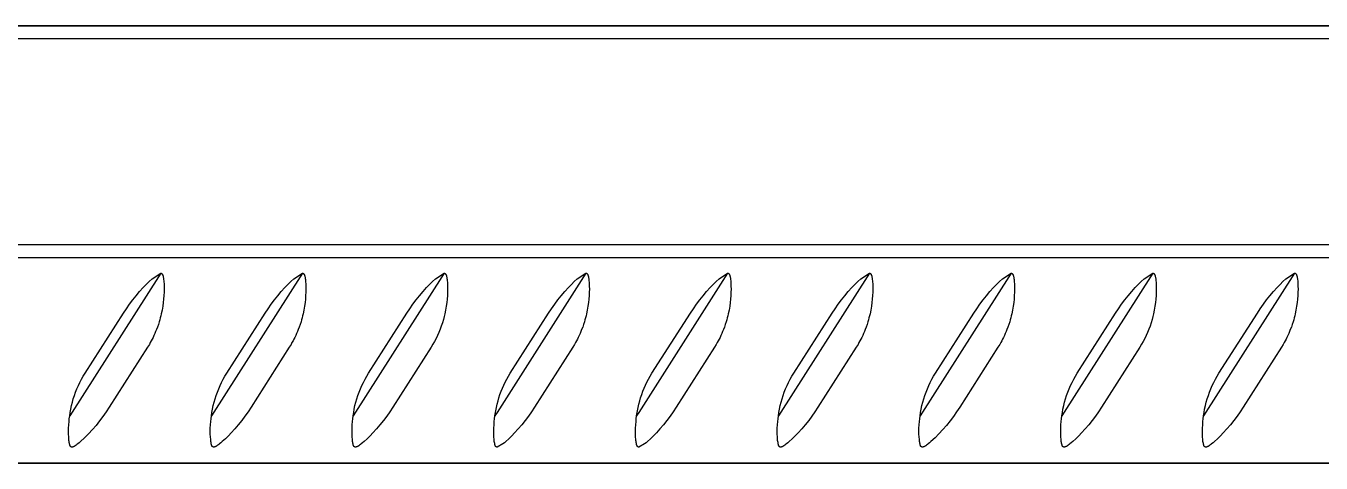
# Model space of a CAD drawing. Header units: millimetres. Extents: x -8 to 1608, y -703 to 404.
# Drawn here: x 199.6 to 300.1, y 370 to 404 of the extents above; entities that cross this region are included whole.
import ezdxf

# ---------------------------------------------------------------- set-up
doc = ezdxf.new("R2010")
doc.units = ezdxf.units.MM
doc.layers.add('Blocks', color=7, linetype='Continuous')
doc.layers.add('Blocks$Inner', color=7, linetype='Continuous', lineweight=25, true_color=0x007f00)
doc.layers.add('Blocks$Outline', color=7, linetype='Continuous', lineweight=35, true_color=0xff3f3f)

# ---------------------------------------------------------------- blocks, each defined once
blk = doc.blocks.new('Rebar Coffee Table Front')
at = {"layer": 'Blocks$Inner'}
for p, q in [((58.14, 387), (726.14, 387)), ((58.14, 386), (726.14, 386))]:
    blk.add_line(p, q, dxfattribs=at)
for points in [[(40.71, 386), (-6.86, 386), (-7.86, 387), (-7.86, 403), (-6.86, 404), (791.14, 404), (792.14, 403)], [(742.75, 387), (792.14, 387), (792.14, 403), (-7.86, 403)], [(210.07, 384.77), (210.08, 384.77), (210.08, 384.77), (210.08, 384.77), (210.09, 384.77), (210.09, 384.77), (210.09, 384.77), (210.1, 384.77), (210.1, 384.77), (210.11, 384.77), (210.11, 384.77), (210.11, 384.77), (210.12, 384.77), (210.12, 384.77), (210.12, 384.77), (210.13, 384.76), (210.13, 384.76), (210.13, 384.76), (210.13, 384.76), (210.14, 384.76), (210.14, 384.76), (210.14, 384.75), (210.15, 384.75), (210.15, 384.75), (210.15, 384.75), (210.16, 384.75), (210.16, 384.74), (210.16, 384.74), (210.16, 384.74), (210.17, 384.73), (210.17, 384.73), (210.17, 384.73), (210.18, 384.73), (210.18, 384.72), (210.18, 384.72), (210.18, 384.72), (210.19, 384.71), (210.19, 384.71), (210.19, 384.7), (210.2, 384.7), (210.2, 384.69), (210.2, 384.69), (210.21, 384.68), (210.21, 384.67), (210.21, 384.66), (210.22, 384.65), (210.22, 384.64), (210.23, 384.63), (210.23, 384.62), (210.24, 384.6), (210.25, 384.58), (210.25, 384.55), (210.26, 384.51), (210.27, 384.46), (210.28, 384.42), (210.29, 384.37), (210.3, 384.28), (210.31, 384.18), (210.32, 384.08), (210.33, 383.97), (210.33, 383.76), (210.34, 383.53), (210.33, 383.29), (210.32, 383.04), (210.3, 382.77), (210.27, 382.49), (210.23, 382.21), (210.18, 381.91), (210.12, 381.62), (210.08, 381.46), (210.04, 381.31), (210, 381.15), (209.96, 381), (209.89, 380.79), (209.82, 380.58), (209.74, 380.39), (209.68, 380.24), (209.62, 380.09), (209.55, 379.94), (209.48, 379.79), (209.41, 379.66), (209.34, 379.52), (209.26, 379.38), (209.19, 379.24), (209.05, 379.03), (206.08, 374.36), (205.84, 373.99), (205.59, 373.64), (205.33, 373.29), (205.06, 372.95), (204.77, 372.62), (204.47, 372.3), (204.17, 371.99), (203.85, 371.69), (203.74, 371.6), (203.63, 371.51), (203.57, 371.46), (203.5, 371.41), (203.44, 371.37), (203.42, 371.35), (203.39, 371.33), (203.36, 371.32), (203.34, 371.31), (203.32, 371.3), (203.31, 371.29), (203.29, 371.28), (203.29, 371.28), (203.28, 371.28), (203.27, 371.27), (203.26, 371.27), (203.25, 371.27), (203.24, 371.26), (203.23, 371.26), (203.22, 371.26), (203.22, 371.26), (203.21, 371.26), (203.2, 371.26), (203.2, 371.26), (203.2, 371.26), (203.19, 371.26), (203.19, 371.26), (203.19, 371.26), (203.18, 371.26), (203.18, 371.26), (203.17, 371.26), (203.17, 371.26), (203.17, 371.26), (203.16, 371.26), (203.16, 371.26), (203.16, 371.26), (203.15, 371.26), (203.15, 371.26), (203.15, 371.26), (203.14, 371.26), (203.14, 371.26), (203.14, 371.26), (203.13, 371.26), (203.13, 371.27), (203.13, 371.27), (203.13, 371.27), (203.12, 371.27), (203.12, 371.27), (203.12, 371.27), (203.11, 371.27), (203.11, 371.28), (203.11, 371.28), (203.1, 371.28), (203.1, 371.28), (203.1, 371.28), (203.1, 371.29), (203.09, 371.29), (203.09, 371.29), (203.09, 371.3), (203.09, 371.3), (203.08, 371.3), (203.08, 371.3), (203.08, 371.31), (203.08, 371.31), (203.07, 371.31), (203.07, 371.32), (203.07, 371.32), (203.06, 371.33), (203.06, 371.33), (203.06, 371.33), (203.05, 371.34), (203.05, 371.35), (203.05, 371.36), (203.04, 371.37), (203.04, 371.38), (203.03, 371.38), (203.03, 371.4), (203.03, 371.41), (203.02, 371.42), (203.02, 371.43), (203.01, 371.46), (203, 371.48), (203, 371.51), (202.99, 371.53), (202.98, 371.61), (202.96, 371.69), (202.95, 371.77), (202.95, 371.85), (202.93, 372.06), (202.92, 372.27), (202.92, 372.5), (202.92, 372.74), (202.94, 373), (202.96, 373.26), (202.98, 373.47), (203.01, 373.68)], [(221.07, 384.77), (214.01, 373.68), (214.05, 373.95), (214.09, 374.22), (214.15, 374.49), (214.22, 374.75), (214.29, 375.02), (214.38, 375.28), (214.47, 375.54), (214.57, 375.79), (214.68, 376.04), (214.8, 376.29), (214.93, 376.53), (215.06, 376.77), (215.2, 377), (218.18, 381.67), (218.41, 382.02), (218.65, 382.37), (218.9, 382.71), (219.16, 383.03), (219.43, 383.36), (219.71, 383.67), (219.94, 383.9), (220.17, 384.12), (220.4, 384.34), (221.07, 384.77), (221.08, 384.77), (221.08, 384.77), (221.08, 384.77), (221.09, 384.77), (221.09, 384.77), (221.09, 384.77), (221.1, 384.77), (221.1, 384.77), (221.11, 384.77), (221.11, 384.77), (221.11, 384.77), (221.12, 384.77), (221.12, 384.77), (221.12, 384.77), (221.13, 384.76), (221.13, 384.76), (221.13, 384.76), (221.13, 384.76), (221.14, 384.76), (221.14, 384.76), (221.14, 384.75), (221.15, 384.75), (221.15, 384.75), (221.15, 384.75), (221.16, 384.75), (221.16, 384.74), (221.16, 384.74), (221.16, 384.74), (221.17, 384.73), (221.17, 384.73), (221.17, 384.73), (221.18, 384.73), (221.18, 384.72), (221.18, 384.72), (221.18, 384.72), (221.19, 384.71), (221.19, 384.71), (221.19, 384.7), (221.2, 384.7), (221.2, 384.69), (221.2, 384.69), (221.21, 384.68), (221.21, 384.67), (221.21, 384.66), (221.22, 384.65), (221.22, 384.64), (221.23, 384.63), (221.23, 384.62), (221.24, 384.6), (221.25, 384.58), (221.25, 384.55), (221.26, 384.51), (221.27, 384.46), (221.28, 384.42), (221.29, 384.37), (221.3, 384.28), (221.31, 384.18), (221.32, 384.08), (221.33, 383.97), (221.33, 383.76), (221.34, 383.53), (221.33, 383.29), (221.32, 383.04), (221.3, 382.77), (221.27, 382.49), (221.23, 382.21), (221.18, 381.91), (221.12, 381.62), (221.08, 381.46), (221.04, 381.31), (221, 381.15), (220.96, 381), (220.89, 380.79), (220.82, 380.58), (220.74, 380.39), (220.68, 380.24), (220.62, 380.09), (220.55, 379.94), (220.48, 379.79), (220.41, 379.66), (220.34, 379.52), (220.26, 379.38), (220.19, 379.24), (220.05, 379.03), (217.08, 374.36), (216.85, 374.01), (216.61, 373.66), (216.36, 373.32), (216.09, 373), (215.82, 372.67), (215.54, 372.36), (215.32, 372.13), (215.09, 371.91), (214.85, 371.69), (214.74, 371.6), (214.63, 371.51), (214.57, 371.46), (214.5, 371.41), (214.44, 371.37), (214.42, 371.35), (214.39, 371.33), (214.36, 371.32), (214.34, 371.31), (214.32, 371.3), (214.31, 371.29), (214.29, 371.28), (214.29, 371.28), (214.28, 371.28), (214.27, 371.27), (214.26, 371.27), (214.25, 371.27), (214.24, 371.26), (214.23, 371.26), (214.22, 371.26), (214.22, 371.26), (214.21, 371.26), (214.2, 371.26), (214.2, 371.26), (214.2, 371.26), (214.19, 371.26), (214.19, 371.26), (214.19, 371.26), (214.18, 371.26), (214.18, 371.26), (214.17, 371.26), (214.17, 371.26), (214.17, 371.26), (214.16, 371.26), (214.16, 371.26), (214.16, 371.26), (214.15, 371.26), (214.15, 371.26), (214.15, 371.26), (214.14, 371.26), (214.14, 371.26), (214.14, 371.26), (214.13, 371.26), (214.13, 371.27), (214.13, 371.27), (214.13, 371.27), (214.12, 371.27), (214.12, 371.27), (214.12, 371.27), (214.11, 371.27), (214.11, 371.28), (214.11, 371.28), (214.1, 371.28), (214.1, 371.28), (214.1, 371.28), (214.1, 371.29), (214.09, 371.29), (214.09, 371.29), (214.09, 371.3), (214.09, 371.3), (214.08, 371.3), (214.08, 371.3), (214.08, 371.31), (214.08, 371.31), (214.07, 371.31), (214.07, 371.32), (214.07, 371.32), (214.06, 371.33), (214.06, 371.33), (214.06, 371.33), (214.05, 371.34), (214.05, 371.35), (214.05, 371.36), (214.04, 371.37), (214.04, 371.38), (214.03, 371.38), (214.03, 371.4), (214.03, 371.41), (214.02, 371.42), (214.02, 371.43), (214.01, 371.46), (214, 371.48), (214, 371.51), (213.99, 371.53), (213.98, 371.61), (213.96, 371.69), (213.95, 371.77), (213.95, 371.85), (213.93, 372.06), (213.92, 372.27), (213.92, 372.5), (213.92, 372.74), (213.94, 373), (213.96, 373.26), (213.98, 373.47), (214.01, 373.68)], [(232.07, 384.77), (232.08, 384.77), (232.08, 384.77), (232.08, 384.77), (232.09, 384.77), (232.09, 384.77), (232.09, 384.77), (232.1, 384.77), (232.1, 384.77), (232.11, 384.77), (232.11, 384.77), (232.11, 384.77), (232.12, 384.77), (232.12, 384.77), (232.12, 384.77), (232.13, 384.76), (232.13, 384.76), (232.13, 384.76), (232.13, 384.76), (232.14, 384.76), (232.14, 384.76), (232.14, 384.75), (232.15, 384.75), (232.15, 384.75), (232.15, 384.75), (232.16, 384.75), (232.16, 384.74), (232.16, 384.74), (232.16, 384.74), (232.17, 384.73), (232.17, 384.73), (232.17, 384.73), (232.18, 384.73), (232.18, 384.72), (232.18, 384.72), (232.18, 384.72), (232.19, 384.71), (232.19, 384.71), (232.19, 384.7), (232.2, 384.7), (232.2, 384.69), (232.2, 384.69), (232.21, 384.68), (232.21, 384.67), (232.21, 384.66), (232.22, 384.65), (232.22, 384.64), (232.23, 384.63), (232.23, 384.62), (232.24, 384.6), (232.25, 384.58), (232.25, 384.55), (232.26, 384.51), (232.27, 384.46), (232.28, 384.42), (232.29, 384.37), (232.3, 384.28), (232.31, 384.18), (232.32, 384.08), (232.33, 383.97), (232.33, 383.76), (232.34, 383.53), (232.33, 383.29), (232.32, 383.04), (232.3, 382.77), (232.27, 382.49), (232.23, 382.21), (232.18, 381.91), (232.12, 381.62), (232.07, 381.42), (232.01, 381.17), (231.93, 380.92), (231.85, 380.67), (231.76, 380.42), (231.66, 380.18), (231.55, 379.94), (231.44, 379.71), (231.32, 379.48), (231.19, 379.25), (231.05, 379.03), (228.08, 374.36), (227.85, 374.01), (227.61, 373.66), (227.36, 373.32), (227.09, 373), (226.82, 372.67), (226.54, 372.36), (226.32, 372.13), (226.09, 371.91), (225.85, 371.69), (225.74, 371.6), (225.63, 371.51), (225.57, 371.46), (225.5, 371.41), (225.44, 371.37), (225.42, 371.35), (225.39, 371.33), (225.36, 371.32), (225.34, 371.31), (225.32, 371.3), (225.31, 371.29), (225.29, 371.28), (225.29, 371.28), (225.28, 371.28), (225.27, 371.27), (225.26, 371.27), (225.25, 371.27), (225.24, 371.26), (225.23, 371.26), (225.22, 371.26), (225.22, 371.26), (225.21, 371.26), (225.2, 371.26), (225.2, 371.26), (225.2, 371.26), (225.19, 371.26), (225.19, 371.26), (225.19, 371.26), (225.18, 371.26), (225.18, 371.26), (225.17, 371.26), (225.17, 371.26), (225.17, 371.26), (225.16, 371.26), (225.16, 371.26), (225.16, 371.26), (225.15, 371.26), (225.15, 371.26), (225.15, 371.26), (225.14, 371.26), (225.14, 371.26), (225.14, 371.26), (225.13, 371.26), (225.13, 371.27), (225.13, 371.27), (225.13, 371.27), (225.12, 371.27), (225.12, 371.27), (225.12, 371.27), (225.11, 371.27), (225.11, 371.28), (225.11, 371.28), (225.1, 371.28), (225.1, 371.28), (225.1, 371.28), (225.1, 371.29), (225.09, 371.29), (225.09, 371.29), (225.09, 371.3), (225.09, 371.3), (225.08, 371.3), (225.08, 371.3), (225.08, 371.31), (225.08, 371.31), (225.07, 371.31), (225.07, 371.32), (225.07, 371.32), (225.06, 371.33), (225.06, 371.33), (225.06, 371.33), (225.05, 371.34), (225.05, 371.35), (225.05, 371.36), (225.04, 371.37), (225.04, 371.38), (225.03, 371.38), (225.03, 371.4), (225.03, 371.41), (225.02, 371.42), (225.02, 371.43), (225.01, 371.46), (225, 371.48), (225, 371.51), (224.99, 371.53), (224.98, 371.61), (224.96, 371.69), (224.95, 371.77), (224.95, 371.85), (224.93, 372.06), (224.92, 372.27), (224.92, 372.5), (224.92, 372.74), (224.94, 373), (224.96, 373.26), (224.98, 373.47), (225.01, 373.68)], [(243.07, 384.77), (243.08, 384.77), (243.08, 384.77), (243.08, 384.77), (243.09, 384.77), (243.09, 384.77), (243.09, 384.77), (243.1, 384.77), (243.1, 384.77), (243.11, 384.77), (243.11, 384.77), (243.11, 384.77), (243.12, 384.77), (243.12, 384.77), (243.12, 384.77), (243.13, 384.76), (243.13, 384.76), (243.13, 384.76), (243.13, 384.76), (243.14, 384.76), (243.14, 384.76), (243.14, 384.75), (243.15, 384.75), (243.15, 384.75), (243.15, 384.75), (243.16, 384.75), (243.16, 384.74), (243.16, 384.74), (243.16, 384.74), (243.17, 384.73), (243.17, 384.73), (243.17, 384.73), (243.18, 384.73), (243.18, 384.72), (243.18, 384.72), (243.18, 384.72), (243.19, 384.71), (243.19, 384.71), (243.19, 384.7), (243.2, 384.7), (243.2, 384.69), (243.2, 384.69), (243.21, 384.68), (243.21, 384.67), (243.21, 384.66), (243.22, 384.65), (243.22, 384.64), (243.23, 384.63), (243.23, 384.62), (243.24, 384.6), (243.25, 384.58), (243.25, 384.55), (243.26, 384.51), (243.27, 384.46), (243.28, 384.42), (243.29, 384.37), (243.3, 384.28), (243.31, 384.18), (243.32, 384.08), (243.33, 383.97), (243.33, 383.76), (243.34, 383.53), (243.33, 383.29), (243.32, 383.04), (243.3, 382.77), (243.27, 382.49), (243.23, 382.21), (243.18, 381.91), (243.12, 381.62), (243.08, 381.46), (243.04, 381.31), (243, 381.15), (242.96, 381), (242.89, 380.79), (242.82, 380.58), (242.74, 380.39), (242.68, 380.24), (242.62, 380.09), (242.55, 379.94), (242.48, 379.79), (242.41, 379.66), (242.34, 379.52), (242.26, 379.38), (242.19, 379.24), (242.05, 379.03), (239.08, 374.36), (238.85, 374.01), (238.61, 373.66), (238.36, 373.32), (238.09, 373), (237.82, 372.67), (237.54, 372.36), (237.32, 372.13), (237.09, 371.91), (236.85, 371.69), (236.74, 371.6), (236.63, 371.51), (236.18, 371.26), (236.18, 371.26), (236.17, 371.26), (236.17, 371.26), (236.17, 371.26), (236.16, 371.26), (236.16, 371.26), (236.16, 371.26), (236.15, 371.26), (236.15, 371.26), (236.14, 371.26), (236.14, 371.26), (236.14, 371.26), (236.13, 371.26), (236.13, 371.27), (236.13, 371.27), (236.12, 371.27), (236.12, 371.27), (236.12, 371.27), (236.11, 371.27), (236.11, 371.28), (236.11, 371.28), (236.1, 371.28), (236.1, 371.28), (236.1, 371.29), (236.09, 371.29), (236.09, 371.29), (236.09, 371.29), (236.09, 371.3), (236.08, 371.3), (236.08, 371.3), (236.08, 371.31), (236.08, 371.31), (236.07, 371.31), (236.07, 371.32), (236.07, 371.32), (236.06, 371.32), (236.06, 371.33), (236.06, 371.33), (236.06, 371.34), (236.05, 371.34), (236.05, 371.35), (236.05, 371.36), (236.04, 371.37), (236.04, 371.38), (236.03, 371.39), (236.03, 371.4), (236.02, 371.42), (236.02, 371.43), (236.01, 371.45), (236, 371.48), (236, 371.51), (235.99, 371.53), (235.98, 371.61), (235.96, 371.69), (235.95, 371.77), (235.95, 371.85), (235.93, 372.06), (235.92, 372.27), (235.92, 372.5), (235.92, 372.74), (235.94, 373), (235.96, 373.26), (235.98, 373.47), (236.01, 373.68)], [(236.18, 374.6), (236.25, 374.85), (236.32, 375.1), (236.4, 375.35), (236.49, 375.6), (236.59, 375.84), (236.7, 376.08), (236.81, 376.32), (236.94, 376.55), (237.07, 376.78), (237.2, 377), (240.18, 381.67), (240.41, 382.02), (240.65, 382.37), (240.9, 382.71), (241.16, 383.03), (241.43, 383.36), (241.71, 383.67), (241.94, 383.9), (242.17, 384.12), (242.4, 384.34), (243.07, 384.77), (236.18, 373.96), (236.01, 373.68), (236.18, 374.6)], [(247.18, 374.6), (247.25, 374.85), (247.32, 375.1), (247.4, 375.35), (247.49, 375.6), (247.59, 375.84), (247.7, 376.08), (247.81, 376.32), (247.94, 376.55), (248.07, 376.78), (248.2, 377), (251.18, 381.67), (251.41, 382.02), (251.65, 382.37), (251.9, 382.71), (252.16, 383.03), (252.43, 383.36), (252.71, 383.67), (252.94, 383.9), (253.17, 384.12), (253.4, 384.34), (254.07, 384.77), (254.08, 384.77), (254.08, 384.77), (254.08, 384.77), (254.09, 384.77), (254.09, 384.77), (254.09, 384.77), (254.1, 384.77), (254.1, 384.77), (254.11, 384.77), (254.11, 384.77), (254.11, 384.77), (254.12, 384.77), (254.12, 384.77), (254.12, 384.77), (254.13, 384.76), (254.13, 384.76), (254.13, 384.76), (254.13, 384.76), (254.14, 384.76), (254.14, 384.76), (254.14, 384.75), (254.15, 384.75), (254.15, 384.75), (254.15, 384.75), (254.16, 384.75), (254.16, 384.74), (254.16, 384.74), (254.16, 384.74), (254.17, 384.73), (254.17, 384.73), (254.17, 384.73), (254.18, 384.73), (254.18, 384.72), (254.18, 384.72), (254.18, 384.72), (254.19, 384.71), (254.19, 384.71), (254.19, 384.7), (254.2, 384.7), (254.2, 384.69), (254.2, 384.69), (254.21, 384.68), (254.21, 384.67), (254.21, 384.66), (254.22, 384.65), (254.22, 384.64), (254.23, 384.63), (254.23, 384.62), (254.24, 384.6), (254.25, 384.58), (254.25, 384.55), (254.26, 384.51), (254.27, 384.46), (254.28, 384.42), (254.29, 384.37), (254.3, 384.28), (254.31, 384.18), (254.32, 384.08), (254.33, 383.97), (254.33, 383.76), (254.34, 383.53), (254.33, 383.29), (254.32, 383.04), (254.3, 382.77), (254.27, 382.49), (254.23, 382.21), (254.18, 381.91), (254.12, 381.62), (254.08, 381.46), (254.04, 381.31), (254, 381.15), (253.96, 381), (253.89, 380.79), (253.82, 380.58), (253.74, 380.39), (253.68, 380.24), (253.62, 380.09), (253.55, 379.94), (253.48, 379.79), (253.41, 379.66), (253.34, 379.52), (253.26, 379.38), (253.19, 379.24), (253.05, 379.03), (250.08, 374.36), (249.85, 374.01), (249.61, 373.66), (249.36, 373.32), (249.09, 373), (248.82, 372.67), (248.54, 372.36), (248.32, 372.13), (248.09, 371.91), (247.85, 371.69), (247.74, 371.6), (247.63, 371.51), (247.18, 371.26), (247.18, 371.26), (247.17, 371.26), (247.17, 371.26), (247.17, 371.26), (247.16, 371.26), (247.16, 371.26), (247.16, 371.26), (247.15, 371.26), (247.15, 371.26), (247.14, 371.26), (247.14, 371.26), (247.14, 371.26), (247.13, 371.26), (247.13, 371.27), (247.13, 371.27), (247.12, 371.27), (247.12, 371.27), (247.12, 371.27), (247.11, 371.27), (247.11, 371.28), (247.11, 371.28), (247.1, 371.28), (247.1, 371.28), (247.1, 371.29), (247.09, 371.29), (247.09, 371.29), (247.09, 371.29), (247.09, 371.3), (247.08, 371.3), (247.08, 371.3), (247.08, 371.31), (247.08, 371.31), (247.07, 371.31), (247.07, 371.32), (247.07, 371.32), (247.06, 371.32), (247.06, 371.33), (247.06, 371.33), (247.06, 371.34), (247.05, 371.34), (247.05, 371.35), (247.05, 371.36), (247.04, 371.37), (247.04, 371.38), (247.03, 371.39), (247.03, 371.4), (247.02, 371.42), (247.02, 371.43), (247.01, 371.45), (247, 371.48), (247, 371.51), (246.99, 371.53), (246.98, 371.61), (246.96, 371.69), (246.95, 371.77), (246.95, 371.85), (246.93, 372.06), (246.92, 372.27), (246.92, 372.5), (246.92, 372.74), (246.94, 373), (246.96, 373.26), (246.98, 373.47), (247.01, 373.68)], [(254.07, 384.77), (247.18, 373.96), (247.01, 373.68), (247.18, 374.6)], [(265.07, 384.77), (258.01, 373.68), (258.05, 373.95), (258.09, 374.22), (258.15, 374.49), (258.22, 374.75), (258.29, 375.02), (258.38, 375.28), (258.47, 375.54), (258.57, 375.79), (258.68, 376.04), (258.8, 376.29), (258.93, 376.53), (259.06, 376.77), (259.2, 377), (262.18, 381.67), (262.41, 382.02), (262.65, 382.37), (262.9, 382.71), (263.16, 383.03), (263.43, 383.36), (263.71, 383.67), (263.94, 383.9), (264.17, 384.12), (264.4, 384.34), (265.07, 384.77), (265.08, 384.77), (265.08, 384.77), (265.08, 384.77), (265.09, 384.77), (265.09, 384.77), (265.09, 384.77), (265.1, 384.77), (265.1, 384.77), (265.11, 384.77), (265.11, 384.77), (265.11, 384.77), (265.12, 384.77), (265.12, 384.77), (265.12, 384.77), (265.13, 384.76), (265.13, 384.76), (265.13, 384.76), (265.13, 384.76), (265.14, 384.76), (265.14, 384.76), (265.14, 384.75), (265.15, 384.75), (265.15, 384.75), (265.15, 384.75), (265.16, 384.75), (265.16, 384.74), (265.16, 384.74), (265.16, 384.74), (265.17, 384.73), (265.17, 384.73), (265.17, 384.73), (265.18, 384.73), (265.18, 384.72), (265.18, 384.72), (265.18, 384.72), (265.19, 384.71), (265.19, 384.71), (265.19, 384.7), (265.2, 384.7), (265.2, 384.69), (265.2, 384.69), (265.21, 384.68), (265.21, 384.67), (265.21, 384.66), (265.22, 384.65), (265.22, 384.64), (265.23, 384.63), (265.23, 384.62), (265.24, 384.6), (265.25, 384.58), (265.25, 384.55), (265.26, 384.51), (265.27, 384.46), (265.28, 384.42), (265.29, 384.37), (265.3, 384.28), (265.31, 384.18), (265.32, 384.08), (265.33, 383.97), (265.33, 383.76), (265.34, 383.53), (265.33, 383.29), (265.32, 383.04), (265.3, 382.77), (265.27, 382.49), (265.23, 382.21), (265.18, 381.91), (265.12, 381.62), (265.08, 381.46), (265.04, 381.31), (265, 381.15), (264.96, 381), (264.89, 380.79), (264.82, 380.58), (264.74, 380.39), (264.68, 380.24), (264.62, 380.09), (264.55, 379.94), (264.48, 379.79), (264.41, 379.66), (264.34, 379.52), (264.26, 379.38), (264.19, 379.24), (264.05, 379.03), (261.08, 374.36), (260.85, 374.01), (260.61, 373.66), (260.36, 373.32), (260.09, 373), (259.82, 372.67), (259.54, 372.36), (259.32, 372.13), (259.09, 371.91), (258.85, 371.69), (258.74, 371.6), (258.63, 371.51), (258.57, 371.46), (258.5, 371.41), (258.44, 371.37), (258.42, 371.35), (258.39, 371.33), (258.36, 371.32), (258.34, 371.31), (258.32, 371.3), (258.31, 371.29), (258.29, 371.28), (258.29, 371.28), (258.28, 371.28), (258.27, 371.27), (258.26, 371.27), (258.25, 371.27), (258.24, 371.26), (258.23, 371.26), (258.22, 371.26), (258.22, 371.26), (258.21, 371.26), (258.2, 371.26), (258.2, 371.26), (258.2, 371.26), (258.19, 371.26), (258.19, 371.26), (258.19, 371.26), (258.18, 371.26), (258.18, 371.26), (258.17, 371.26), (258.17, 371.26), (258.17, 371.26), (258.16, 371.26), (258.16, 371.26), (258.16, 371.26), (258.15, 371.26), (258.15, 371.26), (258.15, 371.26), (258.14, 371.26), (258.14, 371.26), (258.14, 371.26), (258.13, 371.26), (258.13, 371.27), (258.13, 371.27), (258.13, 371.27), (258.12, 371.27), (258.12, 371.27), (258.12, 371.27), (258.11, 371.27), (258.11, 371.28), (258.11, 371.28), (258.1, 371.28), (258.1, 371.28), (258.1, 371.28), (258.1, 371.29), (258.09, 371.29), (258.09, 371.29), (258.09, 371.3), (258.09, 371.3), (258.08, 371.3), (258.08, 371.3), (258.08, 371.31), (258.08, 371.31), (258.07, 371.31), (258.07, 371.32), (258.07, 371.32), (258.06, 371.33), (258.06, 371.33), (258.06, 371.33), (258.05, 371.34), (258.05, 371.35), (258.05, 371.36), (258.04, 371.37), (258.04, 371.38), (258.03, 371.38), (258.03, 371.4), (258.03, 371.41), (258.02, 371.42), (258.02, 371.43), (258.01, 371.46), (258, 371.48), (258, 371.51), (257.99, 371.53), (257.98, 371.61), (257.96, 371.69), (257.95, 371.77), (257.95, 371.85), (257.93, 372.06), (257.92, 372.27), (257.92, 372.5), (257.92, 372.74), (257.94, 373), (257.96, 373.26), (257.98, 373.47), (258.01, 373.68)], [(276.07, 384.77), (276.08, 384.77), (276.08, 384.77), (276.08, 384.77), (276.09, 384.77), (276.09, 384.77), (276.09, 384.77), (276.1, 384.77), (276.1, 384.77), (276.11, 384.77), (276.11, 384.77), (276.11, 384.77), (276.12, 384.77), (276.12, 384.77), (276.12, 384.77), (276.13, 384.76), (276.13, 384.76), (276.13, 384.76), (276.13, 384.76), (276.14, 384.76), (276.14, 384.76), (276.14, 384.75), (276.15, 384.75), (276.15, 384.75), (276.15, 384.75), (276.16, 384.75), (276.16, 384.74), (276.16, 384.74), (276.16, 384.74), (276.17, 384.73), (276.17, 384.73), (276.17, 384.73), (276.18, 384.73), (276.18, 384.72), (276.18, 384.72), (276.18, 384.72), (276.19, 384.71), (276.19, 384.71), (276.19, 384.7), (276.2, 384.7), (276.2, 384.69), (276.2, 384.69), (276.21, 384.68), (276.21, 384.67), (276.21, 384.66), (276.22, 384.65), (276.22, 384.64), (276.23, 384.63), (276.23, 384.62), (276.24, 384.6), (276.25, 384.58), (276.25, 384.55), (276.26, 384.51), (276.27, 384.46), (276.28, 384.42), (276.29, 384.37), (276.3, 384.28), (276.31, 384.18), (276.32, 384.08), (276.33, 383.97), (276.33, 383.76), (276.34, 383.53), (276.33, 383.29), (276.32, 383.04), (276.3, 382.77), (276.27, 382.49), (276.23, 382.21), (276.18, 381.91), (276.12, 381.62), (276.08, 381.46), (276.04, 381.31), (276, 381.15), (275.96, 381), (275.89, 380.79), (275.82, 380.58), (275.74, 380.39), (275.68, 380.24), (275.62, 380.09), (275.55, 379.94), (275.48, 379.79), (275.41, 379.66), (275.34, 379.52), (275.26, 379.38), (275.19, 379.24), (275.05, 379.03), (272.08, 374.36), (271.84, 373.99), (271.59, 373.64), (271.33, 373.29), (271.06, 372.95), (270.77, 372.62), (270.47, 372.3), (270.17, 371.99), (269.85, 371.69), (269.74, 371.6), (269.63, 371.51), (269.57, 371.46), (269.5, 371.41), (269.44, 371.37), (269.42, 371.35), (269.39, 371.33), (269.36, 371.32), (269.34, 371.31), (269.32, 371.3), (269.31, 371.29), (269.29, 371.28), (269.29, 371.28), (269.28, 371.28), (269.27, 371.27), (269.26, 371.27), (269.25, 371.27), (269.24, 371.26), (269.23, 371.26), (269.22, 371.26), (269.22, 371.26), (269.21, 371.26), (269.2, 371.26), (269.2, 371.26), (269.2, 371.26), (269.19, 371.26), (269.19, 371.26), (269.19, 371.26), (269.18, 371.26), (269.18, 371.26), (269.17, 371.26), (269.17, 371.26), (269.17, 371.26), (269.16, 371.26), (269.16, 371.26), (269.16, 371.26), (269.15, 371.26), (269.15, 371.26), (269.15, 371.26), (269.14, 371.26), (269.14, 371.26), (269.14, 371.26), (269.13, 371.26), (269.13, 371.27), (269.13, 371.27), (269.13, 371.27), (269.12, 371.27), (269.12, 371.27), (269.12, 371.27), (269.11, 371.27), (269.11, 371.28), (269.11, 371.28), (269.1, 371.28), (269.1, 371.28), (269.1, 371.28), (269.1, 371.29), (269.09, 371.29), (269.09, 371.29), (269.09, 371.3), (269.09, 371.3), (269.08, 371.3), (269.08, 371.3), (269.08, 371.31), (269.08, 371.31), (269.07, 371.31), (269.07, 371.32), (269.07, 371.32), (269.06, 371.33), (269.06, 371.33), (269.06, 371.33), (269.05, 371.34), (269.05, 371.35), (269.05, 371.36), (269.04, 371.37), (269.04, 371.38), (269.03, 371.38), (269.03, 371.4), (269.03, 371.41), (269.02, 371.42), (269.02, 371.43), (269.01, 371.46), (269, 371.48), (269, 371.51), (268.99, 371.53), (268.98, 371.61), (268.96, 371.69), (268.95, 371.77), (268.95, 371.85), (268.93, 372.06), (268.92, 372.27), (268.92, 372.5), (268.92, 372.74), (268.94, 373), (268.96, 373.26), (268.98, 373.47), (269.01, 373.68)], [(287.07, 384.77), (280.01, 373.68), (280.05, 373.95), (280.09, 374.22), (280.15, 374.49), (280.22, 374.75), (280.29, 375.02), (280.38, 375.28), (280.47, 375.54), (280.57, 375.79), (280.68, 376.04), (280.8, 376.29), (280.93, 376.53), (281.06, 376.77), (281.2, 377), (284.18, 381.67), (284.41, 382.02), (284.65, 382.37), (284.9, 382.71), (285.16, 383.03), (285.43, 383.36), (285.71, 383.67), (285.94, 383.9), (286.17, 384.12), (286.4, 384.34), (287.07, 384.77), (287.08, 384.77), (287.08, 384.77), (287.08, 384.77), (287.09, 384.77), (287.09, 384.77), (287.09, 384.77), (287.1, 384.77), (287.1, 384.77), (287.11, 384.77), (287.11, 384.77), (287.11, 384.77), (287.12, 384.77), (287.12, 384.77), (287.12, 384.77), (287.13, 384.76), (287.13, 384.76), (287.13, 384.76), (287.13, 384.76), (287.14, 384.76), (287.14, 384.76), (287.14, 384.75), (287.15, 384.75), (287.15, 384.75), (287.15, 384.75), (287.16, 384.75), (287.16, 384.74), (287.16, 384.74), (287.16, 384.74), (287.17, 384.73), (287.17, 384.73), (287.17, 384.73), (287.18, 384.73), (287.18, 384.72), (287.18, 384.72), (287.18, 384.72), (287.19, 384.71), (287.19, 384.71), (287.19, 384.7), (287.2, 384.7), (287.2, 384.69), (287.2, 384.69), (287.21, 384.68), (287.21, 384.67), (287.21, 384.66), (287.22, 384.65), (287.22, 384.64), (287.23, 384.63), (287.23, 384.62), (287.24, 384.6), (287.25, 384.58), (287.25, 384.55), (287.26, 384.51), (287.27, 384.46), (287.28, 384.42), (287.29, 384.37), (287.3, 384.28), (287.31, 384.18), (287.32, 384.08), (287.33, 383.97), (287.33, 383.76), (287.34, 383.53), (287.33, 383.29), (287.32, 383.04), (287.3, 382.77), (287.27, 382.49), (287.23, 382.21), (287.18, 381.91), (287.12, 381.62), (287.07, 381.42), (287.01, 381.17), (286.93, 380.92), (286.85, 380.67), (286.76, 380.42), (286.66, 380.18), (286.55, 379.94), (286.44, 379.71), (286.32, 379.48), (286.19, 379.25), (286.05, 379.03), (283.08, 374.36), (282.85, 374.01), (282.61, 373.66), (282.36, 373.32), (282.09, 373), (281.82, 372.67), (281.54, 372.36), (281.32, 372.13), (281.09, 371.91), (280.85, 371.69), (280.74, 371.6), (280.63, 371.51), (280.57, 371.46), (280.5, 371.41), (280.44, 371.37), (280.42, 371.35), (280.39, 371.33), (280.36, 371.32), (280.34, 371.31), (280.32, 371.3), (280.31, 371.29), (280.29, 371.28), (280.29, 371.28), (280.28, 371.28), (280.27, 371.27), (280.26, 371.27), (280.25, 371.27), (280.24, 371.26), (280.23, 371.26), (280.22, 371.26), (280.22, 371.26), (280.21, 371.26), (280.2, 371.26), (280.2, 371.26), (280.2, 371.26), (280.19, 371.26), (280.19, 371.26), (280.19, 371.26), (280.18, 371.26), (280.18, 371.26), (280.17, 371.26), (280.17, 371.26), (280.17, 371.26), (280.16, 371.26), (280.16, 371.26), (280.16, 371.26), (280.15, 371.26), (280.15, 371.26), (280.15, 371.26), (280.14, 371.26), (280.14, 371.26), (280.14, 371.26), (280.13, 371.26), (280.13, 371.27), (280.13, 371.27), (280.13, 371.27), (280.12, 371.27), (280.12, 371.27), (280.12, 371.27), (280.11, 371.27), (280.11, 371.28), (280.11, 371.28), (280.1, 371.28), (280.1, 371.28), (280.1, 371.28), (280.1, 371.29), (280.09, 371.29), (280.09, 371.29), (280.09, 371.3), (280.09, 371.3), (280.08, 371.3), (280.08, 371.3), (280.08, 371.31), (280.08, 371.31), (280.07, 371.31), (280.07, 371.32), (280.07, 371.32), (280.06, 371.33), (280.06, 371.33), (280.06, 371.33), (280.05, 371.34), (280.05, 371.35), (280.05, 371.36), (280.04, 371.37), (280.04, 371.38), (280.03, 371.38), (280.03, 371.4), (280.03, 371.41), (280.02, 371.42), (280.02, 371.43), (280.01, 371.46), (280, 371.48), (280, 371.51), (279.99, 371.53), (279.98, 371.61), (279.96, 371.69), (279.95, 371.77), (279.95, 371.85), (279.93, 372.06), (279.92, 372.27), (279.92, 372.5), (279.92, 372.74), (279.94, 373), (279.96, 373.26), (279.98, 373.47), (280.01, 373.68)], [(298.07, 384.77), (291.01, 373.68), (291.05, 373.95), (291.09, 374.22), (291.15, 374.49), (291.22, 374.75), (291.29, 375.02), (291.38, 375.28), (291.47, 375.54), (291.57, 375.79), (291.68, 376.04), (291.8, 376.29), (291.93, 376.53), (292.06, 376.77), (292.2, 377), (295.18, 381.67), (295.41, 382.02), (295.65, 382.37), (295.9, 382.71), (296.16, 383.03), (296.43, 383.36), (296.71, 383.67), (296.94, 383.9), (297.17, 384.12), (297.4, 384.34), (298.07, 384.77), (298.08, 384.77), (298.08, 384.77), (298.08, 384.77), (298.09, 384.77), (298.09, 384.77), (298.09, 384.77), (298.1, 384.77), (298.1, 384.77), (298.11, 384.77), (298.11, 384.77), (298.11, 384.77), (298.12, 384.77), (298.12, 384.77), (298.12, 384.77), (298.13, 384.76), (298.13, 384.76), (298.13, 384.76), (298.13, 384.76), (298.14, 384.76), (298.14, 384.76), (298.14, 384.75), (298.15, 384.75), (298.15, 384.75), (298.15, 384.75), (298.16, 384.75), (298.16, 384.74), (298.16, 384.74), (298.16, 384.74), (298.17, 384.73), (298.17, 384.73), (298.17, 384.73), (298.18, 384.73), (298.18, 384.72), (298.18, 384.72), (298.18, 384.72), (298.19, 384.71), (298.19, 384.71), (298.19, 384.7), (298.2, 384.7), (298.2, 384.69), (298.2, 384.69), (298.21, 384.68), (298.21, 384.67), (298.21, 384.66), (298.22, 384.65), (298.22, 384.64), (298.23, 384.63), (298.23, 384.62), (298.24, 384.6), (298.25, 384.58), (298.25, 384.55), (298.26, 384.51), (298.27, 384.46), (298.28, 384.42), (298.29, 384.37), (298.3, 384.28), (298.31, 384.18), (298.32, 384.08), (298.33, 383.97), (298.33, 383.76), (298.34, 383.53), (298.33, 383.29), (298.32, 383.04), (298.3, 382.77), (298.27, 382.49), (298.23, 382.21), (298.18, 381.91), (298.12, 381.62), (298.08, 381.46), (298.04, 381.31), (298, 381.15), (297.96, 381), (297.89, 380.79), (297.82, 380.58), (297.74, 380.39), (297.68, 380.24), (297.62, 380.09), (297.55, 379.94), (297.48, 379.79), (297.41, 379.66), (297.34, 379.52), (297.26, 379.38), (297.19, 379.24), (297.05, 379.03), (294.08, 374.36), (293.85, 374.01), (293.61, 373.66), (293.36, 373.32), (293.09, 373), (292.82, 372.67), (292.54, 372.36), (292.32, 372.13), (292.09, 371.91), (291.85, 371.69), (291.74, 371.6), (291.63, 371.51), (291.57, 371.46), (291.5, 371.41), (291.44, 371.37), (291.42, 371.35), (291.39, 371.33), (291.36, 371.32), (291.34, 371.31), (291.32, 371.3), (291.31, 371.29), (291.29, 371.28), (291.29, 371.28), (291.28, 371.28), (291.27, 371.27), (291.26, 371.27), (291.25, 371.27), (291.24, 371.26), (291.23, 371.26), (291.22, 371.26), (291.22, 371.26), (291.21, 371.26), (291.2, 371.26), (291.2, 371.26), (291.2, 371.26), (291.19, 371.26), (291.19, 371.26), (291.19, 371.26), (291.18, 371.26), (291.18, 371.26), (291.17, 371.26), (291.17, 371.26), (291.17, 371.26), (291.16, 371.26), (291.16, 371.26), (291.16, 371.26), (291.15, 371.26), (291.15, 371.26), (291.15, 371.26), (291.14, 371.26), (291.14, 371.26), (291.14, 371.26), (291.13, 371.26), (291.13, 371.27), (291.13, 371.27), (291.13, 371.27), (291.12, 371.27), (291.12, 371.27), (291.12, 371.27), (291.11, 371.27), (291.11, 371.28), (291.11, 371.28), (291.1, 371.28), (291.1, 371.28), (291.1, 371.28), (291.1, 371.29), (291.09, 371.29), (291.09, 371.29), (291.09, 371.3), (291.09, 371.3), (291.08, 371.3), (291.08, 371.3), (291.08, 371.31), (291.08, 371.31), (291.07, 371.31), (291.07, 371.32), (291.07, 371.32), (291.06, 371.33), (291.06, 371.33), (291.06, 371.33), (291.05, 371.34), (291.05, 371.35), (291.05, 371.36), (291.04, 371.37), (291.04, 371.38), (291.03, 371.38), (291.03, 371.4), (291.03, 371.41), (291.02, 371.42), (291.02, 371.43), (291.01, 371.46), (291, 371.48), (291, 371.51), (290.99, 371.53), (290.98, 371.61), (290.96, 371.69), (290.95, 371.77), (290.95, 371.85), (290.93, 372.06), (290.92, 372.27), (290.92, 372.5), (290.92, 372.74), (290.94, 373), (290.96, 373.26), (290.98, 373.47), (291.01, 373.68)], [(59.95, 370.01), (162.01, 370.01), (170.18, 370.01), (177.07, 370.01), (181.18, 370.01), (192.18, 370.01), (232.07, 370.01), (236.18, 370.01), (247.18, 370.01), (287.07, 370.01), (404.01, 370.01), (580.01, 370.01), (724.34, 370.01)]]:
    blk.add_lwpolyline(points, dxfattribs=at)
for points in [[(207.18, 381.67), (207.41, 382.02), (207.65, 382.37), (207.9, 382.71), (208.16, 383.03), (208.43, 383.36), (208.71, 383.67), (208.94, 383.9), (209.17, 384.12), (209.4, 384.34), (210.07, 384.77), (203.01, 373.68), (203.05, 373.95), (203.09, 374.22), (203.15, 374.49), (203.22, 374.75), (203.29, 375.02), (203.38, 375.28), (203.47, 375.54), (203.57, 375.79), (203.68, 376.04), (203.8, 376.29), (203.93, 376.53), (204.06, 376.77), (204.2, 377)], [(229.18, 381.67), (229.41, 382.02), (229.65, 382.37), (229.9, 382.71), (230.16, 383.03), (230.43, 383.36), (230.71, 383.67), (230.94, 383.9), (231.17, 384.12), (231.4, 384.34), (232.07, 384.77), (225.01, 373.68), (225.05, 373.95), (225.09, 374.22), (225.15, 374.49), (225.22, 374.75), (225.29, 375.02), (225.38, 375.28), (225.47, 375.54), (225.57, 375.79), (225.68, 376.04), (225.8, 376.29), (225.93, 376.53), (226.06, 376.77), (226.2, 377)], [(273.18, 381.67), (273.41, 382.02), (273.65, 382.37), (273.9, 382.71), (274.16, 383.03), (274.43, 383.36), (274.71, 383.67), (274.94, 383.9), (275.17, 384.12), (275.4, 384.34), (276.07, 384.77), (269.01, 373.68), (269.05, 373.95), (269.09, 374.22), (269.15, 374.49), (269.22, 374.75), (269.29, 375.02), (269.38, 375.28), (269.47, 375.54), (269.57, 375.79), (269.68, 376.04), (269.8, 376.29), (269.93, 376.53), (270.06, 376.77), (270.2, 377)]]:
    blk.add_lwpolyline(points, close=True, dxfattribs=at)
at = {"layer": 'Blocks$Outline'}
for points in [[(40.71, 386), (-6.86, 386), (-7.86, 387), (-7.86, 403), (-6.86, 404), (791.14, 404), (792.14, 403)], [(724.34, 370.01), (580.01, 370.01), (404.01, 370.01), (287.07, 370.01), (247.18, 370.01), (236.18, 370.01), (232.07, 370.01), (192.18, 370.01), (181.18, 370.01), (177.07, 370.01), (170.18, 370.01), (162.01, 370.01), (59.95, 370.01)]]:
    blk.add_lwpolyline(points, dxfattribs=at)

msp = doc.modelspace()

# ---------------------------------------------------------------- block references
at = {"layer": 'Blocks'}
msp.add_blockref('Rebar Coffee Table Front', (0, 0), dxfattribs=at)

doc.saveas('drawing.dxf')
